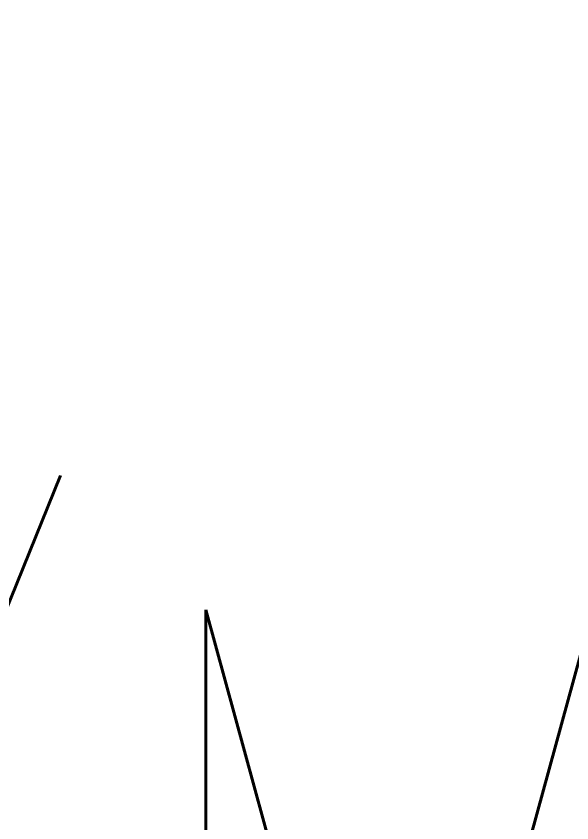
# Model space of a CAD drawing. Header units: inches. Extents: x -12418 to 242017, y -29325 to 19878.
# Drawn here: x 47963.5 to 48121, y 5903.3 to 6131.7 of the extents above; entities that cross this region are included whole.
import ezdxf
from ezdxf import colors
from ezdxf.entities.mleader import LeaderData, LeaderLine
from ezdxf.math import Vec2, Vec3

# ---------------------------------------------------------------- set-up
doc = ezdxf.new("R2010")
doc.units = ezdxf.units.IN
doc.header["$LTSCALE"] = 25
doc.header["$MEASUREMENT"] = 0
doc.layers.get('0').update_dxf_attribs({"color": 8})
doc.layers.add('E-LITE-CIRC', color=6, linetype='Continuous', lineweight=25)
doc.styles.add('DC_Simplex', font='SIMPLEX.shx', dxfattribs={"width": 0.7})

# ---------------------------------------------------------------- blocks, each defined once
blk = doc.blocks.new('ARR0W')
at = {"color": 45}
blk.add_ellipse((0, 0), major_axis=(0.4, 0), ratio=0.4, dxfattribs=at)
at = {"color": 45, "ltscale": 0.5}
blk.add_solid([(-1.4, 0.1667), (-0.4, 0), (-1.4, -0.1667)], dxfattribs=at)

msp = doc.modelspace()

# ---------------------------------------------------------------- leaders
at = {"layer": 'E-LITE-CIRC'}
ml = msp.add_multileader_mtext('Standard', dxfattribs=at)
ml.set_content('{\\Fdc_el_romans|c0;\\W0.8;TO\\Fromans|c0; \\Fsimplex|c0;PP-G\\Fdc_el_romans|c0;F\\Fsimplex|c0;/M23}', color=256, style='DC_Simplex')
ml.set_leader_properties()
ml.set_arrow_properties(name='ARR0W')
ml.build(insert=Vec2(0, 0))
ml.multileader.update_dxf_attribs({"dogleg_length": 200, "arrow_head_size": 140, "scale": 100})
ctx = ml.context
ctx.base_point, ctx.scale, ctx.char_height, ctx.arrow_head_size, ctx.landing_gap_size, ctx.plane_origin, ctx.plane_x_axis, ctx.plane_y_axis = Vec3(46551.16, 5830.25, 0), 100, 200, 140, 140, Vec3(38456.43, 962.76, 0), Vec3(1, -0.000001, 0), Vec3(0.000001, 1, 0)
notes = []
notes.append((ctx, [(1, (1, 1, 0), (46442.37, 5830.25, 0), (1, -0.000001, 0), 108.79, [(0, [(46034.11, 6183.47, 0)], 0, [])])]))
ctx.mtext.insert, ctx.mtext.text_direction, ctx.mtext.rotation, ctx.mtext.flow_direction = Vec3(46691.16, 5963.58, 0), Vec3(1, -0.000001, 0), 6.283185, 5
for ctx, leaders in notes:
    for number, flags, end, landing, length, lines in leaders:
        leader = LeaderData()
        leader.index, (leader.has_last_leader_line, leader.has_dogleg_vector, leader.attachment_direction) = number, flags
        leader.last_leader_point, leader.dogleg_vector, leader.dogleg_length = Vec3(end), Vec3(landing), length
        for number, points, colour, breaks in lines:
            line = LeaderLine()
            line.index, line.vertices, line.color, line.breaks = number, Vec3.list(points), colors.encode_raw_color(colour), breaks
            leader.lines.append(line)
        ctx.leaders.append(leader)

doc.saveas('drawing.dxf')
